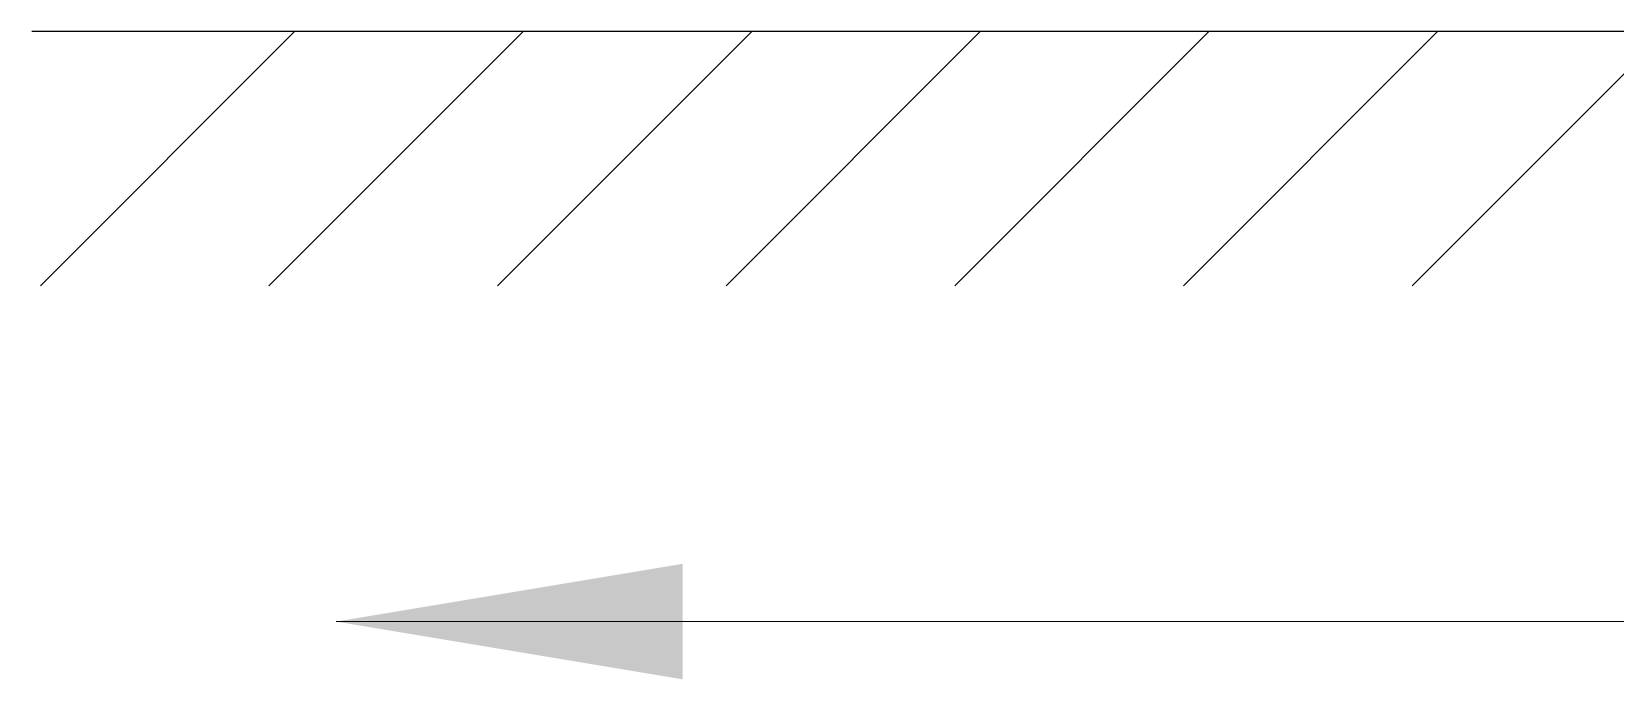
# Model space of a CAD drawing. Header units: inches. Extents: x 47316 to 59086, y 3141 to 11743.
# Drawn here: x 51612.19 to 51627.74, y 3628.56 to 3634.92 of the extents above; entities that cross this region are included whole.
import ezdxf

# ---------------------------------------------------------------- set-up
doc = ezdxf.new("R2010")
doc.units = ezdxf.units.IN
doc.header["$MEASUREMENT"] = 0
doc.layers.add('Beschreibung', color=7, linetype='Continuous', lineweight=25)

msp = doc.modelspace()

# ---------------------------------------------------------------- linework, layer by layer
at = {"color": 0, "lineweight": -3}
for p, q in [((51635.344, 3634.918, 0), (51612.188, 3634.918, 0)), ((51612.273, 3632.422), (51614.768, 3634.918)), ((51614.518, 3632.422), (51617.013, 3634.918)), ((51616.763, 3632.422), (51619.258, 3634.918)), ((51619.008, 3632.422), (51621.503, 3634.918)), ((51621.253, 3632.422), (51623.748, 3634.918)), ((51623.498, 3632.422), (51625.993, 3634.918)), ((51625.743, 3632.422), (51628.238, 3634.918))]:
    msp.add_line(p, q, dxfattribs=at)
at = {"layer": 'Beschreibung', "color": 0, "lineweight": 0}
msp.add_line((51615.178, 3629.124, 0), (51638.334, 3629.124, 0), dxfattribs=at)
msp.add_solid([(51618.58, 3628.557, 0), (51618.58, 3629.691, 0), (51615.178, 3629.124, 0)], dxfattribs=at)

doc.saveas('drawing.dxf')
